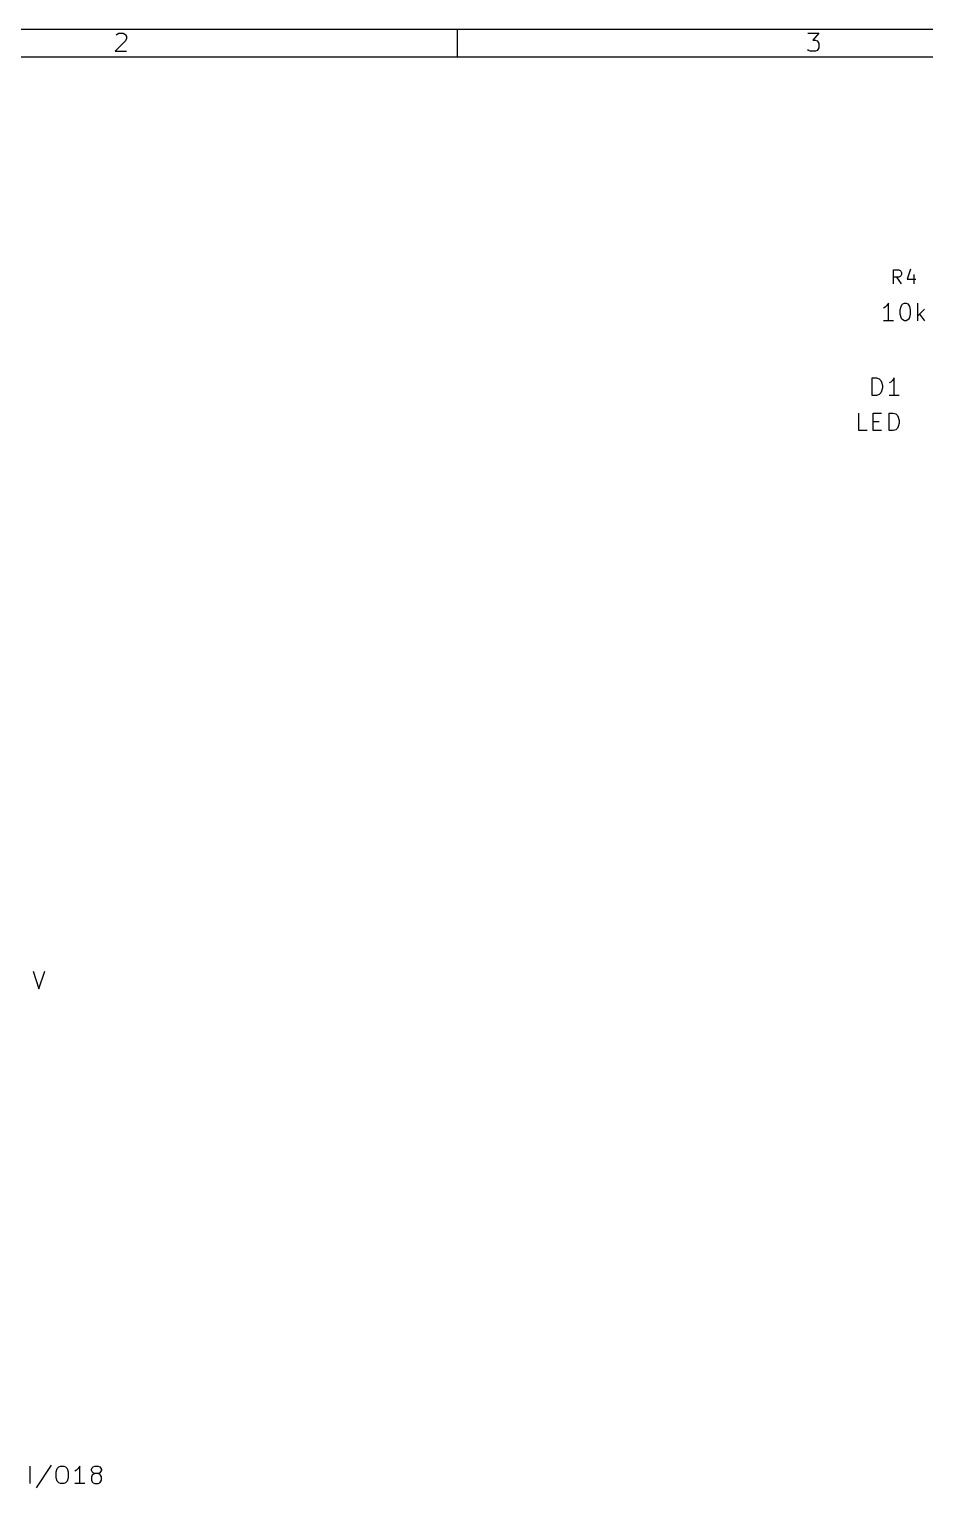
# Model space of a CAD drawing. Header units: inches. Extents: x 0.4 to 11.3, y -7.9 to -0.4.
# Drawn here: x 3.113 to 5.659, y -4.542 to -0.394 of the extents above; entities that cross this region are included whole.
import ezdxf

# ---------------------------------------------------------------- set-up
doc = ezdxf.new("R2010")
doc.units = ezdxf.units.IN
doc.header["$MEASUREMENT"] = 0
for name, color, linetype in [('GREENSIXTYFIVE', 129, 'CONTINUOUS'), ('RED', 14, 'CONTINUOUS'), ('REDSIX', 19, 'CONTINUOUS')]:
    doc.layers.add(name, color=color, linetype=linetype)

msp = doc.modelspace()

# ---------------------------------------------------------------- linework, layer by layer
at = {"layer": 'GREENSIXTYFIVE', "linetype": 'CONTINUOUS'}
for p, q in [((5.5705, -1.1182), (5.5705, -1.0782)), ((5.5705, -1.0782), (5.5857, -1.0782)), ((5.5705, -1.1182), (5.5705, -1.0782)), ((5.5705, -1.0782), (5.5857, -1.0782)), ((5.5857, -1.0782), (5.5895, -1.0801)), ((5.5857, -1.0782), (5.5895, -1.0801)), ((5.6181, -1.0763), (5.6086, -1.1049)), ((5.6181, -1.0763), (5.6086, -1.1049)), ((5.5857, -1.0992), (5.5705, -1.0992)), ((5.5857, -1.0992), (5.5705, -1.0992)), ((5.5933, -1.1182), (5.58, -1.0992)), ((5.5933, -1.1182), (5.58, -1.0992)), ((5.5895, -1.0973), (5.5857, -1.0992)), ((5.5895, -1.0973), (5.5857, -1.0992)), ((5.5895, -1.0801), (5.5914, -1.0821)), ((5.5895, -1.0801), (5.5914, -1.0821)), ((5.5914, -1.0954), (5.5895, -1.0973)), ((5.5914, -1.0954), (5.5895, -1.0973)), ((5.5914, -1.0821), (5.5933, -1.0859)), ((5.5914, -1.0821), (5.5933, -1.0859)), ((5.5933, -1.0916), (5.5914, -1.0954)), ((5.5933, -1.0916), (5.5914, -1.0954)), ((5.5933, -1.0859), (5.5933, -1.0916)), ((5.5933, -1.0859), (5.5933, -1.0916)), ((5.6086, -1.1049), (5.6333, -1.1049)), ((5.6086, -1.1049), (5.6333, -1.1049)), ((5.6276, -1.0916), (5.6276, -1.1182)), ((5.6276, -1.0916), (5.6276, -1.1182)), ((5.5464, -1.1847), (5.5417, -1.1871)), ((5.5464, -1.1847), (5.5417, -1.1871)), ((5.5512, -1.1799), (5.5464, -1.1847)), ((5.5512, -1.1799), (5.5464, -1.1847)), ((5.556, -1.1728), (5.5512, -1.1799)), ((5.556, -1.1728), (5.5512, -1.1799)), ((5.556, -1.2228), (5.556, -1.1728)), ((5.556, -1.2228), (5.556, -1.1728)), ((5.5893, -1.1919), (5.5917, -1.1823)), ((5.5893, -1.1919), (5.5917, -1.1823)), ((5.5893, -1.2038), (5.5893, -1.1919)), ((5.5893, -1.2038), (5.5893, -1.1919)), ((5.5917, -1.1823), (5.594, -1.1776)), ((5.5917, -1.1823), (5.594, -1.1776)), ((5.594, -1.1776), (5.5964, -1.1752)), ((5.594, -1.1776), (5.5964, -1.1752)), ((5.5964, -1.1752), (5.6012, -1.1728)), ((5.5964, -1.1752), (5.6012, -1.1728)), ((5.6012, -1.1728), (5.606, -1.1728)), ((5.6012, -1.1728), (5.606, -1.1728)), ((5.606, -1.1728), (5.6107, -1.1752)), ((5.606, -1.1728), (5.6107, -1.1752)), ((5.6107, -1.1752), (5.6131, -1.1776)), ((5.6107, -1.1752), (5.6131, -1.1776)), ((5.6131, -1.1776), (5.6155, -1.1823)), ((5.6131, -1.1776), (5.6155, -1.1823)), ((5.6155, -1.1823), (5.6179, -1.1919)), ((5.6155, -1.1823), (5.6179, -1.1919)), ((5.6179, -1.1919), (5.6179, -1.2038)), ((5.6179, -1.1919), (5.6179, -1.2038)), ((5.6393, -1.2228), (5.6393, -1.1728)), ((5.6393, -1.2228), (5.6393, -1.1728)), ((5.6583, -1.1895), (5.6393, -1.2085)), ((5.6583, -1.1895), (5.6393, -1.2085)), ((5.5702, -1.2228), (5.5417, -1.2228)), ((5.5702, -1.2228), (5.5417, -1.2228)), ((5.5917, -1.2133), (5.5893, -1.2038)), ((5.5917, -1.2133), (5.5893, -1.2038)), ((5.594, -1.218), (5.5917, -1.2133)), ((5.594, -1.218), (5.5917, -1.2133)), ((5.5964, -1.2204), (5.594, -1.218)), ((5.5964, -1.2204), (5.594, -1.218)), ((5.6012, -1.2228), (5.5964, -1.2204)), ((5.6012, -1.2228), (5.5964, -1.2204)), ((5.606, -1.2228), (5.6012, -1.2228)), ((5.606, -1.2228), (5.6012, -1.2228)), ((5.6107, -1.2204), (5.606, -1.2228)), ((5.6107, -1.2204), (5.606, -1.2228)), ((5.6131, -1.218), (5.6107, -1.2204)), ((5.6131, -1.218), (5.6107, -1.2204)), ((5.6155, -1.2133), (5.6131, -1.218)), ((5.6155, -1.2133), (5.6131, -1.218)), ((5.6179, -1.2038), (5.6155, -1.2133)), ((5.6179, -1.2038), (5.6155, -1.2133)), ((5.644, -1.2038), (5.6583, -1.2228)), ((5.644, -1.2038), (5.6583, -1.2228)), ((5.5099, -1.4353), (5.5099, -1.3853)), ((5.5099, -1.3853), (5.5218, -1.3853)), ((5.5099, -1.4353), (5.5099, -1.3853)), ((5.5099, -1.3853), (5.5218, -1.3853)), ((5.5218, -1.3853), (5.529, -1.3877)), ((5.5218, -1.3853), (5.529, -1.3877)), ((5.529, -1.3877), (5.5337, -1.3924)), ((5.529, -1.3877), (5.5337, -1.3924)), ((5.5337, -1.3924), (5.5361, -1.3972)), ((5.5337, -1.3924), (5.5361, -1.3972)), ((5.5361, -1.3972), (5.5385, -1.4067)), ((5.5361, -1.3972), (5.5385, -1.4067)), ((5.5385, -1.4067), (5.5385, -1.4139)), ((5.5385, -1.4067), (5.5385, -1.4139)), ((5.5623, -1.3972), (5.5575, -1.3996)), ((5.5623, -1.3972), (5.5575, -1.3996)), ((5.5671, -1.3924), (5.5623, -1.3972)), ((5.5671, -1.3924), (5.5623, -1.3972)), ((5.5718, -1.3853), (5.5671, -1.3924)), ((5.5718, -1.3853), (5.5671, -1.3924)), ((5.5718, -1.4353), (5.5718, -1.3853)), ((5.5718, -1.4353), (5.5718, -1.3853)), ((5.5218, -1.4353), (5.5099, -1.4353)), ((5.5218, -1.4353), (5.5099, -1.4353)), ((5.529, -1.4329), (5.5218, -1.4353)), ((5.529, -1.4329), (5.5218, -1.4353)), ((5.5337, -1.4282), (5.529, -1.4329)), ((5.5337, -1.4282), (5.529, -1.4329)), ((5.5361, -1.4234), (5.5337, -1.4282)), ((5.5361, -1.4234), (5.5337, -1.4282)), ((5.5385, -1.4139), (5.5361, -1.4234)), ((5.5385, -1.4139), (5.5361, -1.4234)), ((5.5861, -1.4353), (5.5575, -1.4353)), ((5.5861, -1.4353), (5.5575, -1.4353)), ((5.4718, -1.5353), (5.4718, -1.4853)), ((5.4718, -1.5353), (5.4718, -1.4853)), ((5.5123, -1.5353), (5.5123, -1.4853)), ((5.5123, -1.4853), (5.5361, -1.4853)), ((5.5123, -1.5353), (5.5123, -1.4853)), ((5.5123, -1.4853), (5.5361, -1.4853)), ((5.5575, -1.5353), (5.5575, -1.4853)), ((5.5575, -1.4853), (5.5694, -1.4853)), ((5.5575, -1.5353), (5.5575, -1.4853)), ((5.5575, -1.4853), (5.5694, -1.4853)), ((5.5694, -1.4853), (5.5766, -1.4877)), ((5.5694, -1.4853), (5.5766, -1.4877)), ((5.5766, -1.4877), (5.5813, -1.4924)), ((5.5766, -1.4877), (5.5813, -1.4924)), ((5.5813, -1.4924), (5.5837, -1.4972)), ((5.5813, -1.4924), (5.5837, -1.4972)), ((5.5123, -1.5091), (5.529, -1.5091)), ((5.5123, -1.5091), (5.529, -1.5091)), ((5.5766, -1.5329), (5.5694, -1.5353)), ((5.5766, -1.5329), (5.5694, -1.5353)), ((5.5813, -1.5282), (5.5766, -1.5329)), ((5.5813, -1.5282), (5.5766, -1.5329)), ((5.5837, -1.5234), (5.5813, -1.5282)), ((5.5837, -1.5234), (5.5813, -1.5282)), ((5.5837, -1.4972), (5.5861, -1.5067)), ((5.5837, -1.4972), (5.5861, -1.5067)), ((5.5861, -1.5139), (5.5837, -1.5234)), ((5.5861, -1.5139), (5.5837, -1.5234)), ((5.5861, -1.5067), (5.5861, -1.5139)), ((5.5861, -1.5067), (5.5861, -1.5139)), ((5.4956, -1.5353), (5.4718, -1.5353)), ((5.4956, -1.5353), (5.4718, -1.5353)), ((5.5361, -1.5353), (5.5123, -1.5353)), ((5.5361, -1.5353), (5.5123, -1.5353)), ((5.5694, -1.5353), (5.5575, -1.5353)), ((5.5694, -1.5353), (5.5575, -1.5353)), ((3.1238, -3.0728), (3.1405, -3.1228)), ((3.1405, -3.1228), (3.1571, -3.0728))]:
    msp.add_line(p, q, dxfattribs=at)
at = {"layer": 'RED', "linetype": 'CONTINUOUS'}
for p, q in [((0.3937, -0.3937), (11.2993, -0.3937)), ((3.3601, -0.4101), (3.3625, -0.4077)), ((3.3625, -0.4077), (3.3674, -0.4053)), ((3.3674, -0.4053), (3.3796, -0.4053)), ((3.3796, -0.4053), (3.3845, -0.4077)), ((3.3845, -0.4077), (3.3869, -0.4101)), ((3.3869, -0.4101), (3.3893, -0.415)), ((4.3307, -0.4724), (4.3307, -0.3937)), ((5.3262, -0.4053), (5.3578, -0.4053)), ((5.3578, -0.4053), (5.3408, -0.4248)), ((3.3869, -0.4272), (3.3576, -0.4564)), ((3.3893, -0.4199), (3.3869, -0.4272)), ((3.3893, -0.415), (3.3893, -0.4199)), ((5.3286, -0.454), (5.3262, -0.4516)), ((5.3335, -0.4564), (5.3286, -0.454)), ((5.3408, -0.4248), (5.3481, -0.4248)), ((5.3481, -0.4248), (5.353, -0.4272)), ((5.353, -0.454), (5.3481, -0.4564)), ((5.353, -0.4272), (5.3554, -0.4296)), ((5.3554, -0.4516), (5.353, -0.454)), ((5.3554, -0.4296), (5.3578, -0.4345)), ((5.3578, -0.4467), (5.3554, -0.4516)), ((5.3578, -0.4345), (5.3578, -0.4467)), ((0.4724, -0.4724), (11.2206, -0.4724)), ((3.3576, -0.4564), (3.3893, -0.4564)), ((5.3481, -0.4564), (5.3335, -0.4564))]:
    msp.add_line(p, q, dxfattribs=at)
at = {"layer": 'REDSIX', "linetype": 'CONTINUOUS'}
for p, q in [((3.116, -4.5298), (3.116, -4.4798)), ((3.1755, -4.4774), (3.1327, -4.5417)), ((3.197, -4.4822), (3.2017, -4.4798)), ((3.2017, -4.4798), (3.2113, -4.4798)), ((3.2113, -4.4798), (3.216, -4.4822)), ((3.2565, -4.4798), (3.2517, -4.4869)), ((3.2565, -4.5298), (3.2565, -4.4798)), ((3.2946, -4.4822), (3.2994, -4.4798)), ((3.2994, -4.4798), (3.3089, -4.4798)), ((3.3089, -4.4798), (3.3136, -4.4822)), ((3.1898, -4.4965), (3.1922, -4.4869)), ((3.1898, -4.5131), (3.1898, -4.4965)), ((3.1922, -4.5227), (3.1898, -4.5131)), ((3.1922, -4.4869), (3.197, -4.4822)), ((3.216, -4.4822), (3.2208, -4.4869)), ((3.2208, -4.4869), (3.2232, -4.4965)), ((3.2232, -4.5131), (3.2208, -4.5227)), ((3.2232, -4.4965), (3.2232, -4.5131)), ((3.247, -4.4917), (3.2422, -4.4941)), ((3.2517, -4.4869), (3.247, -4.4917)), ((3.2898, -4.4893), (3.2922, -4.4846)), ((3.2898, -4.4917), (3.2898, -4.4893)), ((3.2922, -4.4965), (3.2898, -4.4917)), ((3.2922, -4.506), (3.2898, -4.5108)), ((3.2898, -4.5108), (3.2898, -4.5203)), ((3.2898, -4.5203), (3.2922, -4.525)), ((3.2922, -4.4846), (3.2946, -4.4822)), ((3.2946, -4.4988), (3.2922, -4.4965)), ((3.2946, -4.5036), (3.2922, -4.506)), ((3.2994, -4.5012), (3.2946, -4.4988)), ((3.2994, -4.5012), (3.2946, -4.5036)), ((3.3089, -4.5012), (3.2994, -4.5012)), ((3.3136, -4.4988), (3.3089, -4.5012)), ((3.3136, -4.5036), (3.3089, -4.5012)), ((3.3136, -4.4822), (3.316, -4.4846)), ((3.316, -4.4965), (3.3136, -4.4988)), ((3.316, -4.506), (3.3136, -4.5036)), ((3.316, -4.4846), (3.3184, -4.4893)), ((3.3184, -4.4917), (3.316, -4.4965)), ((3.3184, -4.5108), (3.316, -4.506)), ((3.316, -4.525), (3.3184, -4.5203)), ((3.3184, -4.4893), (3.3184, -4.4917)), ((3.3184, -4.5203), (3.3184, -4.5108)), ((3.197, -4.5274), (3.1922, -4.5227)), ((3.2017, -4.5298), (3.197, -4.5274)), ((3.2113, -4.5298), (3.2017, -4.5298)), ((3.216, -4.5274), (3.2113, -4.5298)), ((3.2208, -4.5227), (3.216, -4.5274)), ((3.2708, -4.5298), (3.2422, -4.5298)), ((3.2922, -4.525), (3.2946, -4.5274)), ((3.2946, -4.5274), (3.2994, -4.5298)), ((3.2994, -4.5298), (3.3089, -4.5298)), ((3.3089, -4.5298), (3.3136, -4.5274)), ((3.3136, -4.5274), (3.316, -4.525))]:
    msp.add_line(p, q, dxfattribs=at)

doc.saveas('drawing.dxf')
